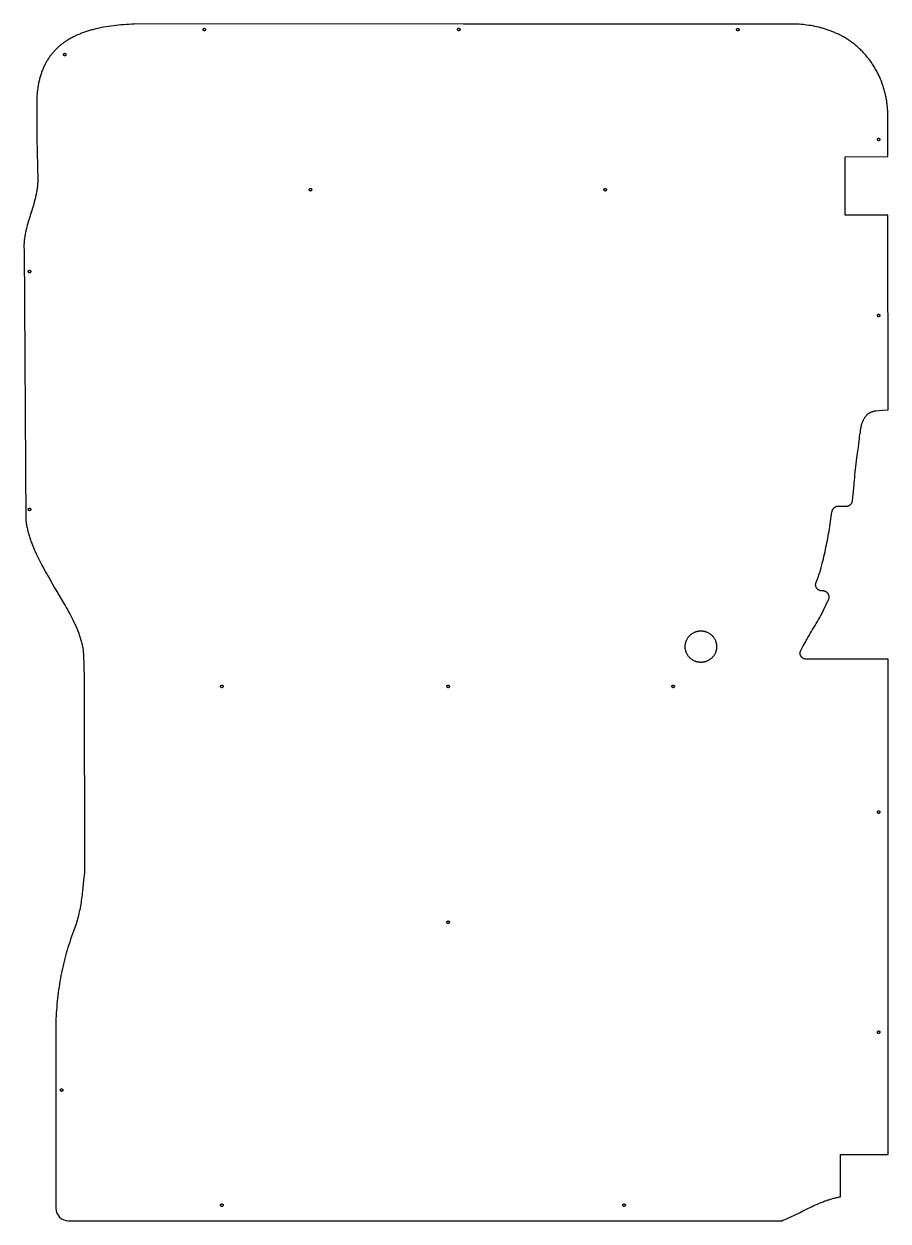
# Model space of a CAD drawing. Extents: x 0 to 5593, y -8541 to 1390.
# Drawn here: x 4159 to 5534, y -2861 to -957 of the extents above; entities that cross this region are included whole.
import ezdxf

# ---------------------------------------------------------------- set-up
doc = ezdxf.new("R2010")
doc.units = 0
doc.layers.add('Default Layer', color=1, linetype='CONTINUOUS')

msp = doc.modelspace()

# ---------------------------------------------------------------- linework, layer by layer
at = {"layer": 'Default Layer'}
msp.add_lwpolyline([(5468, -1723.7), (5468.4, -1723.7), (5469.3, -1723.6), (5469.8, -1723.4), (5470.4, -1723.3), (5470.9, -1723.1), (5471.5, -1722.8), (5472, -1722.6), (5472.5, -1722.3), (5473, -1722), (5473.4, -1721.6), (5474, -1721.2), (5474.5, -1720.6), (5475, -1720.1), (5475.5, -1719.5), (5475.9, -1718.9), (5476.2, -1718.2), (5476.5, -1717.5), (5476.8, -1716.9), (5476.9, -1716.4), (5477, -1716), (5477.8, -1708.7), (5478.5, -1701.3), (5479.2, -1694.1), (5479.6, -1690.6), (5479.8, -1687.3), (5480.2, -1682.9), (5480.7, -1678.4), (5481.1, -1673.9), (5481.6, -1669.5), (5482.1, -1665), (5482.6, -1660.5), (5483.7, -1651.6), (5484.8, -1642.7), (5485.9, -1633.7), (5487, -1624.8), (5488.1, -1615.9), (5488.3, -1614.5), (5488.5, -1613.1), (5488.9, -1610.4), (5489.4, -1607.6), (5489.6, -1606.3), (5489.8, -1604.9), (5489.9, -1603.6), (5490.1, -1602.3), (5490.3, -1601), (5490.5, -1599.6), (5490.8, -1598.3), (5491, -1597), (5491.3, -1595.6), (5491.7, -1594.3), (5492.1, -1592.9), (5492.5, -1591.6), (5492.9, -1590.3), (5493.4, -1589), (5493.9, -1587.8), (5494.5, -1586.5), (5495.1, -1585.3), (5495.8, -1584.1), (5496.5, -1583), (5496.8, -1582.4), (5497.2, -1581.9), (5497.6, -1581.3), (5498, -1580.8), (5498.4, -1580.3), (5498.8, -1579.8), (5499.3, -1579.3), (5499.7, -1578.8), (5500.2, -1578.3), (5500.7, -1577.9), (5501.2, -1577.4), (5501.7, -1577), (5502.2, -1576.6), (5502.8, -1576.2), (5503.3, -1575.8), (5503.9, -1575.5), (5504.5, -1575.1), (5505.1, -1574.8), (5505.7, -1574.5), (5506.3, -1574.2), (5507, -1573.9), (5507.6, -1573.6), (5508.3, -1573.4), (5509, -1573.1), (5509.7, -1572.9), (5510.4, -1572.8), (5511.2, -1572.6), (5511.9, -1572.4), (5512.7, -1572.3), (5513.5, -1572.2), (5525.1, -1570.8), (5533.7, -1570.2), (5533.6, -1261), (5465.2, -1260.9), (5465.2, -1168.2), (5533.4, -1167.5), (5533.6, -1096), (5532.2, -1084.5), (5532, -1082.8), (5531.8, -1081), (5531.5, -1079.2), (5531.2, -1077.5), (5530.9, -1075.7), (5530.6, -1073.9), (5530.3, -1072.2), (5529.9, -1070.4), (5529.5, -1068.7), (5529.1, -1066.9), (5528.7, -1065.2), (5528.2, -1063.4), (5527.7, -1061.7), (5527.2, -1060), (5526.7, -1058.3), (5526.2, -1056.6), (5525.6, -1054.8), (5525, -1053.1), (5524.4, -1051.4), (5523.8, -1049.8), (5523.2, -1048.1), (5522.5, -1046.4), (5521.8, -1044.7), (5521.1, -1043.1), (5520.4, -1041.4), (5519.6, -1039.8), (5518.9, -1038.2), (5518.1, -1036.5), (5517.3, -1034.9), (5516.4, -1033.3), (5515.6, -1031.7), (5514.7, -1030.2), (5513.8, -1028.6), (5512.9, -1027), (5512, -1025.5), (5511.1, -1024), (5510.1, -1022.4), (5509.1, -1020.9), (5508.1, -1019.4), (5507.1, -1017.9), (5506.1, -1016.5), (5505, -1015), (5503.9, -1013.6), (5502.9, -1012.1), (5501.7, -1010.7), (5500.6, -1009.3), (5499.5, -1007.9), (5498.3, -1006.6), (5497.1, -1005.2), (5495.9, -1003.9), (5494.7, -1002.6), (5493.5, -1001.2), (5492.3, -1000), (5491, -998.7), (5489.7, -997.4), (5488.4, -996.2), (5487.1, -995), (5485.8, -993.8), (5484.4, -992.6), (5483.1, -991.4), (5481.7, -990.3), (5480.3, -989.1), (5478.9, -988), (5477.5, -986.9), (5476.2, -986), (5475, -985.1), (5473.7, -984.2), (5472.4, -983.3), (5471.1, -982.4), (5469.7, -981.5), (5468.4, -980.7), (5467.1, -979.9), (5465.7, -979), (5464.4, -978.2), (5463, -977.4), (5461.6, -976.7), (5460.3, -975.9), (5458.9, -975.2), (5457.5, -974.5), (5456.1, -973.7), (5454.6, -973.1), (5453.2, -972.4), (5451.8, -971.7), (5450.3, -971.1), (5448.9, -970.4), (5447.4, -969.8), (5446, -969.2), (5444.5, -968.6), (5443, -968), (5441.5, -967.5), (5440.1, -966.9), (5438.6, -966.4), (5437.1, -965.9), (5435.6, -965.4), (5434.1, -964.9), (5432.5, -964.4), (5431, -964), (5429.5, -963.5), (5428, -963.1), (5426.4, -962.7), (5424.9, -962.3), (5423.4, -961.9), (5420.3, -961.2), (5417.2, -960.5), (5414.1, -959.9), (5410.9, -959.4), (5407.8, -958.9), (5404.7, -958.4), (5401.5, -958), (5398.4, -957.7), (5395.3, -957.5), (5392.1, -957.3), (5389, -957.1), (5385.8, -957), (5382.7, -957), (4858.4, -956.8), (4334.2, -956.7), (4334.2, -957.1), (4329.8, -957.2), (4325.5, -957.4), (4321.3, -957.7), (4317.2, -958), (4313.1, -958.3), (4309, -958.7), (4305, -959.1), (4301.1, -959.6), (4297.2, -960.1), (4293.4, -960.6), (4289.6, -961.2), (4285.9, -961.8), (4282.2, -962.5), (4278.6, -963.3), (4275.1, -964.1), (4273.4, -964.5), (4271.6, -964.9), (4269.9, -965.3), (4268.2, -965.8), (4266.5, -966.2), (4264.9, -966.7), (4263.2, -967.2), (4261.6, -967.7), (4259.9, -968.2), (4258.3, -968.7), (4256.7, -969.2), (4255.1, -969.8), (4253.6, -970.3), (4252, -970.9), (4250.5, -971.5), (4249, -972.1), (4247.5, -972.7), (4246, -973.3), (4244.5, -973.9), (4243.1, -974.6), (4241.6, -975.2), (4240.2, -975.9), (4238.8, -976.6), (4237.4, -977.3), (4236, -978), (4234.6, -978.7), (4233.3, -979.5), (4231.9, -980.2), (4230.6, -981), (4229.3, -981.8), (4228, -982.6), (4226.8, -983.4), (4225.5, -984.2), (4224.3, -985), (4223.1, -985.9), (4221.8, -986.7), (4220.7, -987.6), (4219.5, -988.5), (4218.3, -989.4), (4217.2, -990.3), (4216.1, -991.3), (4214.9, -992.2), (4213.8, -993.2), (4212.8, -994.1), (4211.7, -995.1), (4210.7, -996.1), (4209.6, -997.2), (4208.6, -998.2), (4207.6, -999.2), (4206.6, -1000.3), (4205.7, -1001.4), (4204.7, -1002.5), (4203.8, -1003.6), (4202.9, -1004.7), (4202, -1005.9), (4201.1, -1007), (4200.2, -1008.2), (4199.4, -1009.4), (4198.6, -1010.6), (4197.7, -1011.8), (4196.9, -1013), (4196.2, -1014.2), (4195.4, -1015.5), (4194.6, -1016.8), (4193.9, -1018.1), (4193.2, -1019.4), (4192.5, -1020.7), (4191.8, -1022), (4191.2, -1023.4), (4190.5, -1024.8), (4189.9, -1026.1), (4189.3, -1027.6), (4188.7, -1029), (4188.1, -1030.4), (4187.5, -1031.9), (4187, -1033.3), (4186.5, -1034.8), (4186, -1036.3), (4185.5, -1037.8), (4185, -1039.3), (4184.6, -1040.9), (4184.1, -1042.5), (4183.7, -1044), (4183.3, -1045.6), (4182.9, -1047.3), (4182.5, -1048.9), (4182.2, -1050.5), (4181.8, -1052.2), (4181.5, -1053.9), (4181.2, -1055.6), (4181, -1057.3), (4180.7, -1059), (4180.4, -1060.8), (4180.2, -1062.5), (4180, -1064.3), (4179.8, -1066.1), (4179.7, -1068), (4179.5, -1069.8), (4179.5, -1138.6), (4180.7, -1205.4), (4180.8, -1205.4), (4180.8, -1207.2), (4180.7, -1208.9), (4180.6, -1210.7), (4180.5, -1212.4), (4180.3, -1214.2), (4180.2, -1215.9), (4179.9, -1217.6), (4179.7, -1219.4), (4179.4, -1221.1), (4179.2, -1222.8), (4178.9, -1224.5), (4178.5, -1226.2), (4178.2, -1227.9), (4177.8, -1229.7), (4177.4, -1231.4), (4177, -1233), (4176.6, -1234.7), (4176.2, -1236.4), (4175.2, -1239.8), (4174.3, -1243.2), (4173.3, -1246.5), (4172.3, -1249.9), (4171.2, -1253.2), (4169.1, -1259.9), (4168.1, -1263.3), (4167, -1266.6), (4166, -1270), (4165, -1273.3), (4164.1, -1276.7), (4163.2, -1280.1), (4162.8, -1281.8), (4162.3, -1283.5), (4161.9, -1285.2), (4161.6, -1286.9), (4161.2, -1288.6), (4160.9, -1290.3), (4160.6, -1292), (4160.3, -1293.7), (4160, -1295.4), (4159.8, -1297.2), (4159.5, -1298.9), (4159.3, -1300.6), (4159.2, -1302.4), (4159, -1304.1), (4158.9, -1305.9), (4158.8, -1307.7), (4158.8, -1309.4), (4158.8, -1311.2), (4158.8, -1313), (4158.9, -1314.8), (4161.8, -1747.5), (4161.8, -1747.5), (4162.1, -1749.3), (4162.4, -1751.1), (4162.7, -1752.9), (4163.1, -1754.7), (4163.4, -1756.5), (4163.8, -1758.2), (4164.2, -1760), (4164.6, -1761.8), (4165.1, -1763.5), (4165.5, -1765.3), (4166, -1767), (4166.5, -1768.8), (4167, -1770.5), (4167.5, -1772.3), (4168.1, -1774), (4168.7, -1775.7), (4169.2, -1777.4), (4169.8, -1779.1), (4170.5, -1780.8), (4171.1, -1782.5), (4171.7, -1784.2), (4172.4, -1785.9), (4173.8, -1789.3), (4175.2, -1792.6), (4176.6, -1796), (4178.1, -1799.3), (4179.7, -1802.6), (4181.3, -1805.9), (4182.9, -1809.1), (4184.6, -1812.4), (4186.3, -1815.6), (4188, -1818.8), (4189.7, -1822), (4191.5, -1825.2), (4193.3, -1828.4), (4195, -1831.5), (4196.8, -1834.7), (4200.5, -1841), (4207.6, -1853.4), (4209.5, -1856.5), (4211.3, -1859.6), (4215, -1865.9), (4218.7, -1872.2), (4222.5, -1878.6), (4224.3, -1881.8), (4226.2, -1885), (4228, -1888.2), (4229.8, -1891.5), (4231.6, -1894.7), (4233.3, -1898), (4235, -1901.3), (4236.7, -1904.6), (4238.3, -1907.9), (4239.9, -1911.2), (4240.6, -1912.9), (4241.4, -1914.6), (4242.1, -1916.2), (4242.8, -1917.9), (4243.5, -1919.6), (4244.2, -1921.3), (4244.9, -1923), (4245.5, -1924.7), (4246.2, -1926.4), (4246.8, -1928.1), (4247.3, -1929.8), (4247.9, -1931.6), (4248.5, -1933.3), (4249, -1935), (4249.5, -1936.8), (4250, -1938.5), (4250.4, -1940.2), (4250.8, -1942), (4251.2, -1943.7), (4251.6, -1945.5), (4252, -1947.3), (4252.3, -1949), (4252.6, -1950.8), (4252.9, -1952.6), (4253.1, -1954.4), (4253.3, -1956.2), (4253.5, -1958), (4253.6, -1959.8), (4254.8, -1996.7), (4254.9, -2306.6), (4254.9, -2306.8), (4253.8, -2318.5), (4253.2, -2324.3), (4252.6, -2330.2), (4251.9, -2336.1), (4251.6, -2339.1), (4251.2, -2342), (4250.8, -2345), (4250.4, -2347.9), (4250, -2350.8), (4249.6, -2353.8), (4249.1, -2356.7), (4248.6, -2359.6), (4248, -2362.6), (4247.5, -2365.5), (4246.9, -2368.4), (4246.3, -2371.3), (4245.6, -2374.2), (4244.9, -2377), (4244.2, -2379.9), (4243.4, -2382.7), (4242.6, -2385.6), (4241.7, -2388.4), (4240.8, -2391.2), (4239.9, -2394), (4238.9, -2396.8), (4237.8, -2399.6), (4236.2, -2403.9), (4234.6, -2408.2), (4233.1, -2412.5), (4231.6, -2416.9), (4230.1, -2421.2), (4228.8, -2425.6), (4227.4, -2430), (4226.1, -2434.4), (4224.9, -2438.9), (4223.7, -2443.3), (4222.6, -2447.7), (4221.5, -2452.2), (4220.5, -2456.7), (4219.5, -2461.2), (4218.6, -2465.7), (4217.7, -2470.2), (4216.8, -2474.7), (4216, -2479.2), (4215.3, -2483.8), (4214.6, -2488.3), (4213.9, -2492.9), (4213.3, -2497.4), (4212.8, -2502), (4212.3, -2506.6), (4211.8, -2511.2), (4211.3, -2515.7), (4211, -2520.3), (4210.6, -2524.9), (4210.3, -2529.5), (4210.1, -2534.1), (4209.8, -2538.7), (4209.7, -2543.3), (4209.7, -2840.4, 0.414214), (4229.7, -2860.4), (4409, -2860.4), (4886.2, -2860.4), (5363.3, -2860.4), (5363.4, -2860.7), (5366.4, -2859.5), (5369.4, -2858.3), (5372.3, -2857), (5375.2, -2855.7), (5378.1, -2854.4), (5381, -2853), (5383.9, -2851.7), (5386.8, -2850.3), (5392.6, -2847.4), (5398.3, -2844.6), (5404, -2841.7), (5406.9, -2840.3), (5409.8, -2838.9), (5412.7, -2837.6), (5415.6, -2836.2), (5418.5, -2834.9), (5421.4, -2833.6), (5424.4, -2832.3), (5427.3, -2831.1), (5430.3, -2830), (5433.3, -2828.8), (5436.3, -2827.8), (5437.8, -2827.2), (5439.3, -2826.7), (5440.9, -2826.3), (5442.4, -2825.8), (5444, -2825.3), (5445.5, -2824.9), (5447.1, -2824.5), (5448.6, -2824.1), (5450.2, -2823.7), (5451.8, -2823.3), (5453.4, -2823), (5455, -2822.6), (5456.6, -2822.3), (5458.2, -2822.1), (5458.2, -2755), (5533.7, -2755), (5533.7, -2361.1), (5533.7, -1967.1), (5469.9, -1967), (5404.6, -1967), (5403.8, -1967), (5403.1, -1967), (5402.4, -1966.9), (5401.7, -1966.8), (5401, -1966.6), (5400.4, -1966.5), (5399.8, -1966.3), (5399.2, -1966), (5398.7, -1965.7), (5398.2, -1965.4), (5397.7, -1965.1), (5397.2, -1964.7), (5396.7, -1964.4), (5396.3, -1964), (5396, -1963.5), (5395.6, -1963.1), (5395.3, -1962.6), (5395, -1962.1), (5394.7, -1961.6), (5394.5, -1961.1), (5394.3, -1960.6), (5394.1, -1960), (5394, -1959.5), (5393.9, -1958.9), (5393.9, -1958.4), (5393.8, -1957.8), (5393.8, -1957.2), (5393.9, -1956.6), (5394, -1956), (5394.1, -1955.4), (5394.2, -1954.9), (5394.4, -1954.3), (5398, -1947.1), (5402.7, -1938.9), (5402.8, -1939), (5403.6, -1937.3), (5404.5, -1935.7), (5406.2, -1932.5), (5408.1, -1929.3), (5409.9, -1926.1), (5411.8, -1923), (5413.7, -1919.8), (5417.5, -1913.5), (5419.4, -1910.3), (5421.2, -1907.2), (5423.1, -1904), (5424.9, -1900.8), (5426.7, -1897.6), (5427.6, -1896), (5428.4, -1894.4), (5429.3, -1892.7), (5430.1, -1891.1), (5430.9, -1889.5), (5431.7, -1887.8), (5434.9, -1881), (5438.1, -1874.1), (5438.4, -1873.6), (5438.7, -1873.1), (5438.9, -1872.7), (5439.1, -1872.3), (5439.4, -1871.6), (5439.6, -1871), (5439.7, -1870.3), (5439.8, -1869.9), (5439.8, -1869.4), (5439.9, -1868.9), (5439.9, -1868.4), (5439.9, -1867.8), (5439.8, -1867), (5439.7, -1866.3), (5439.5, -1865.5), (5439.3, -1865), (5439.1, -1864.4), (5438.8, -1863.8), (5438.5, -1863.3), (5438.2, -1862.8), (5437.8, -1862.3), (5437.4, -1861.8), (5437, -1861.3), (5436.5, -1860.9), (5436, -1860.5), (5435.5, -1860.1), (5435, -1859.8), (5434.5, -1859.5), (5433.9, -1859.2), (5433.3, -1859), (5432.7, -1858.8), (5432.4, -1858.7), (5432, -1858.6), (5431.6, -1858.5), (5431.1, -1858.5), (5428.7, -1858.5), (5426.9, -1858.5), (5426.1, -1858.3), (5425.6, -1858.2), (5425, -1858), (5424.5, -1857.7), (5423.9, -1857.5), (5423.4, -1857.2), (5422.9, -1856.9), (5422.4, -1856.5), (5422, -1856.2), (5421.5, -1855.7), (5421, -1855.2), (5420.6, -1854.7), (5420.2, -1854.1), (5419.8, -1853.6), (5419.5, -1853), (5419.2, -1852.3), (5419, -1851.7), (5418.8, -1851), (5418.7, -1850.3), (5418.6, -1849.5), (5418.5, -1849.1), (5418.5, -1848.6), (5418.5, -1848), (5418.6, -1847.3), (5418.7, -1846.7), (5418.8, -1846.1), (5418.8, -1846.1), (5419.9, -1843.5), (5420.9, -1840.8), (5421.9, -1838.2), (5422.9, -1835.5), (5423.8, -1832.9), (5424.7, -1830.4), (5425.5, -1827.9), (5425.8, -1826.7), (5426.2, -1825.5), (5427.3, -1821.5), (5428.3, -1817.6), (5429.1, -1814.4), (5429.9, -1811.1), (5430.8, -1807.4), (5431.7, -1803.7), (5432.6, -1799.9), (5433.4, -1796.2), (5434.2, -1792.6), (5434.9, -1789), (5435.7, -1785.4), (5436.4, -1781.7), (5437.1, -1778.1), (5437.8, -1774.5), (5438.4, -1770.8), (5439.1, -1767.2), (5439.8, -1763.4), (5440.4, -1759.5), (5441, -1755.7), (5441.6, -1751.9), (5442.2, -1748), (5442.8, -1744.2), (5443.4, -1740.3), (5443.9, -1736.5), (5444.6, -1731.7), (5444.7, -1731.3), (5444.8, -1730.9), (5444.9, -1730.5), (5445.1, -1730.1), (5445.3, -1729.7), (5445.5, -1729.3), (5445.7, -1728.9), (5445.9, -1728.6), (5446.1, -1728.2), (5446.4, -1727.9), (5446.6, -1727.5), (5446.9, -1727.2), (5447.2, -1726.9), (5447.5, -1726.6), (5447.8, -1726.3), (5448.1, -1726), (5448.4, -1725.7), (5448.8, -1725.5), (5449.1, -1725.2), (5449.5, -1725), (5449.8, -1724.8), (5450.2, -1724.6), (5450.6, -1724.4), (5451, -1724.3), (5451.4, -1724.1), (5451.8, -1724), (5452.2, -1723.9), (5452.6, -1723.8), (5453.1, -1723.7), (5453.5, -1723.7), (5453.9, -1723.7), (5454.4, -1723.7), (5454.7, -1723.7), (5465.8, -1723.7), (5468, -1723.7)], format="xyb", close=True, dxfattribs=at)
for points in [[(4445.8, -967.6), (4445.5, -967.5), (4445.3, -967.5), (4445.2, -967.5), (4445, -967.4), (4444.8, -967.3), (4444.6, -967.2), (4444.5, -967.1), (4444.3, -967), (4444.2, -966.8), (4444.1, -966.7), (4444, -966.5), (4443.9, -966.3), (4443.8, -966.1), (4443.8, -966), (4443.8, -965.8), (4443.8, -965.6), (4443.8, -965.3), (4443.8, -965.2), (4443.8, -965), (4443.9, -964.8), (4444, -964.6), (4444.1, -964.4), (4444.2, -964.3), (4444.3, -964.1), (4444.5, -964), (4444.6, -963.9), (4444.8, -963.8), (4445, -963.7), (4445.2, -963.6), (4445.3, -963.6), (4445.5, -963.6), (4445.8, -963.6), (4446, -963.6), (4446.2, -963.6), (4446.3, -963.6), (4446.5, -963.7), (4446.7, -963.8), (4446.9, -963.9), (4447, -964), (4447.2, -964.1), (4447.3, -964.3), (4447.4, -964.4), (4447.5, -964.6), (4447.6, -964.8), (4447.7, -965), (4447.7, -965.2), (4447.7, -965.3), (4447.8, -965.6), (4447.7, -965.8), (4447.7, -966), (4447.7, -966.1), (4447.6, -966.3), (4447.5, -966.5), (4447.4, -966.7), (4447.3, -966.8), (4447.2, -967), (4447, -967.1), (4446.9, -967.2), (4446.7, -967.3), (4446.5, -967.4), (4446.3, -967.5), (4446.2, -967.5), (4446, -967.5), (4445.8, -967.6)], [(4850.7, -967.5), (4850.5, -967.5), (4850.3, -967.4), (4850.1, -967.4), (4849.9, -967.3), (4849.8, -967.2), (4849.6, -967.1), (4849.5, -967), (4849.3, -966.9), (4849.2, -966.8), (4849.1, -966.6), (4849, -966.4), (4848.9, -966.3), (4848.8, -966.1), (4848.8, -965.9), (4848.7, -965.7), (4848.7, -965.5), (4848.7, -965.3), (4848.8, -965.1), (4848.8, -964.9), (4848.9, -964.7), (4849, -964.5), (4849.1, -964.4), (4849.2, -964.2), (4849.3, -964.1), (4849.5, -963.9), (4849.6, -963.8), (4849.8, -963.7), (4849.9, -963.6), (4850.1, -963.6), (4850.3, -963.5), (4850.5, -963.5), (4850.7, -963.5), (4850.9, -963.5), (4851.1, -963.5), (4851.3, -963.6), (4851.5, -963.6), (4851.7, -963.7), (4851.8, -963.8), (4852, -963.9), (4852.1, -964.1), (4852.3, -964.2), (4852.4, -964.4), (4852.5, -964.5), (4852.6, -964.7), (4852.6, -964.9), (4852.7, -965.1), (4852.7, -965.3), (4852.7, -965.5), (4852.7, -965.7), (4852.7, -965.9), (4852.6, -966.1), (4852.6, -966.3), (4852.5, -966.4), (4852.4, -966.6), (4852.3, -966.8), (4852.1, -966.9), (4852, -967), (4851.8, -967.1), (4851.7, -967.2), (4851.5, -967.3), (4851.3, -967.4), (4851.1, -967.4), (4850.9, -967.5), (4850.7, -967.5)], [(5294.7, -967.7), (5294.5, -967.7), (5294.3, -967.6), (5294.1, -967.6), (5293.9, -967.5), (5293.8, -967.4), (5293.6, -967.3), (5293.5, -967.2), (5293.3, -967.1), (5293.2, -967), (5293.1, -966.8), (5293, -966.6), (5292.9, -966.5), (5292.8, -966.3), (5292.8, -966.1), (5292.7, -965.9), (5292.7, -965.7), (5292.7, -965.5), (5292.8, -965.3), (5292.8, -965.1), (5292.9, -964.9), (5293, -964.7), (5293.1, -964.6), (5293.2, -964.4), (5293.3, -964.3), (5293.5, -964.1), (5293.6, -964), (5293.8, -963.9), (5293.9, -963.8), (5294.1, -963.8), (5294.3, -963.7), (5294.5, -963.7), (5294.7, -963.7), (5294.9, -963.7), (5295.1, -963.7), (5295.3, -963.8), (5295.5, -963.8), (5295.7, -963.9), (5295.8, -964), (5296, -964.1), (5296.1, -964.3), (5296.3, -964.4), (5296.4, -964.6), (5296.5, -964.7), (5296.6, -964.9), (5296.6, -965.1), (5296.7, -965.3), (5296.7, -965.5), (5296.7, -965.7), (5296.7, -965.9), (5296.7, -966.1), (5296.6, -966.3), (5296.6, -966.5), (5296.5, -966.6), (5296.4, -966.8), (5296.3, -967), (5296.1, -967.1), (5296, -967.2), (5295.8, -967.3), (5295.7, -967.4), (5295.5, -967.5), (5295.3, -967.6), (5295.1, -967.6), (5294.9, -967.7), (5294.7, -967.7)], [(4223.7, -1007.4), (4223.5, -1007.4), (4223.3, -1007.4), (4223.1, -1007.3), (4222.9, -1007.2), (4222.8, -1007.2), (4222.6, -1007.1), (4222.5, -1006.9), (4222.3, -1006.8), (4222.2, -1006.7), (4222.1, -1006.5), (4222, -1006.4), (4221.9, -1006.2), (4221.8, -1006), (4221.8, -1005.8), (4221.7, -1005.6), (4221.7, -1005.4), (4221.7, -1005.2), (4221.8, -1005), (4221.8, -1004.8), (4221.9, -1004.6), (4222, -1004.4), (4222.1, -1004.3), (4222.2, -1004.1), (4222.3, -1004), (4222.5, -1003.9), (4222.6, -1003.7), (4222.8, -1003.6), (4222.9, -1003.6), (4223.1, -1003.5), (4223.3, -1003.4), (4223.5, -1003.4), (4223.7, -1003.4), (4223.9, -1003.4), (4224.1, -1003.4), (4224.3, -1003.5), (4224.5, -1003.6), (4224.7, -1003.6), (4224.8, -1003.7), (4225, -1003.9), (4225.1, -1004), (4225.3, -1004.1), (4225.4, -1004.3), (4225.5, -1004.4), (4225.6, -1004.6), (4225.6, -1004.8), (4225.7, -1005), (4225.7, -1005.2), (4225.7, -1005.4), (4225.7, -1005.6), (4225.7, -1005.8), (4225.6, -1006), (4225.6, -1006.2), (4225.5, -1006.4), (4225.4, -1006.5), (4225.3, -1006.7), (4225.1, -1006.8), (4225, -1006.9), (4224.8, -1007.1), (4224.7, -1007.2), (4224.5, -1007.2), (4224.3, -1007.3), (4224.1, -1007.4), (4223.9, -1007.4), (4223.7, -1007.4)], [(5518.7, -1142.4), (5518.5, -1142.4), (5518.3, -1142.4), (5518.1, -1142.3), (5517.9, -1142.2), (5517.8, -1142.2), (5517.6, -1142.1), (5517.5, -1141.9), (5517.3, -1141.8), (5517.2, -1141.7), (5517.1, -1141.5), (5517, -1141.4), (5516.9, -1141.2), (5516.8, -1141), (5516.8, -1140.8), (5516.7, -1140.6), (5516.7, -1140.4), (5516.7, -1140.2), (5516.8, -1140), (5516.8, -1139.8), (5516.9, -1139.6), (5517, -1139.4), (5517.1, -1139.3), (5517.2, -1139.1), (5517.3, -1139), (5517.5, -1138.9), (5517.6, -1138.7), (5517.8, -1138.6), (5517.9, -1138.6), (5518.1, -1138.5), (5518.3, -1138.4), (5518.5, -1138.4), (5518.7, -1138.4), (5518.9, -1138.4), (5519.1, -1138.4), (5519.3, -1138.5), (5519.5, -1138.6), (5519.7, -1138.6), (5519.8, -1138.7), (5520, -1138.9), (5520.1, -1139), (5520.3, -1139.1), (5520.4, -1139.3), (5520.5, -1139.4), (5520.6, -1139.6), (5520.6, -1139.8), (5520.7, -1140), (5520.7, -1140.2), (5520.7, -1140.4), (5520.7, -1140.6), (5520.7, -1140.8), (5520.6, -1141), (5520.6, -1141.2), (5520.5, -1141.4), (5520.4, -1141.5), (5520.3, -1141.7), (5520.1, -1141.8), (5520, -1141.9), (5519.8, -1142.1), (5519.7, -1142.2), (5519.5, -1142.2), (5519.3, -1142.3), (5519.1, -1142.4), (5518.9, -1142.4), (5518.7, -1142.4)], [(4614.7, -1222.4), (4614.5, -1222.4), (4614.3, -1222.3), (4614.1, -1222.3), (4613.9, -1222.2), (4613.7, -1222.1), (4613.6, -1222), (4613.4, -1221.9), (4613.3, -1221.8), (4613.2, -1221.6), (4613, -1221.5), (4612.9, -1221.3), (4612.9, -1221.1), (4612.8, -1221), (4612.7, -1220.8), (4612.7, -1220.6), (4612.7, -1220.4), (4612.7, -1220.2), (4612.7, -1220), (4612.8, -1219.8), (4612.9, -1219.6), (4612.9, -1219.4), (4613, -1219.2), (4613.2, -1219.1), (4613.3, -1219), (4613.4, -1218.8), (4613.6, -1218.7), (4613.7, -1218.6), (4613.9, -1218.5), (4614.1, -1218.5), (4614.3, -1218.4), (4614.5, -1218.4), (4614.7, -1218.4), (4614.9, -1218.4), (4615.1, -1218.4), (4615.3, -1218.5), (4615.5, -1218.5), (4615.7, -1218.6), (4615.8, -1218.7), (4616, -1218.8), (4616.1, -1219), (4616.2, -1219.1), (4616.4, -1219.2), (4616.5, -1219.4), (4616.5, -1219.6), (4616.6, -1219.8), (4616.7, -1220), (4616.7, -1220.2), (4616.7, -1220.4), (4616.7, -1220.6), (4616.7, -1220.8), (4616.6, -1221), (4616.5, -1221.1), (4616.5, -1221.3), (4616.4, -1221.5), (4616.2, -1221.6), (4616.1, -1221.8), (4616, -1221.9), (4615.8, -1222), (4615.7, -1222.1), (4615.5, -1222.2), (4615.3, -1222.3), (4615.1, -1222.3), (4614.9, -1222.4), (4614.7, -1222.4)], [(5083.7, -1222.4), (5083.5, -1222.4), (5083.3, -1222.3), (5083.1, -1222.3), (5083, -1222.2), (5082.8, -1222.1), (5082.6, -1222), (5082.5, -1221.9), (5082.3, -1221.8), (5082.2, -1221.6), (5082.1, -1221.5), (5082, -1221.3), (5081.9, -1221.1), (5081.8, -1221), (5081.8, -1220.8), (5081.7, -1220.6), (5081.7, -1220.4), (5081.7, -1220.2), (5081.8, -1220), (5081.8, -1219.8), (5081.9, -1219.6), (5082, -1219.4), (5082.1, -1219.2), (5082.2, -1219.1), (5082.3, -1218.9), (5082.5, -1218.8), (5082.6, -1218.7), (5082.8, -1218.6), (5083, -1218.5), (5083.1, -1218.5), (5083.3, -1218.4), (5083.5, -1218.4), (5083.7, -1218.4), (5083.9, -1218.4), (5084.1, -1218.4), (5084.3, -1218.5), (5084.5, -1218.5), (5084.7, -1218.6), (5084.9, -1218.7), (5085, -1218.8), (5085.2, -1218.9), (5085.3, -1219.1), (5085.4, -1219.2), (5085.5, -1219.4), (5085.6, -1219.6), (5085.6, -1219.8), (5085.7, -1220), (5085.7, -1220.2), (5085.7, -1220.4), (5085.7, -1220.6), (5085.7, -1220.8), (5085.6, -1221), (5085.6, -1221.1), (5085.5, -1221.3), (5085.4, -1221.5), (5085.3, -1221.6), (5085.2, -1221.8), (5085, -1221.9), (5084.9, -1222), (5084.7, -1222.1), (5084.5, -1222.2), (5084.3, -1222.3), (5084.1, -1222.3), (5083.9, -1222.4), (5083.7, -1222.4)], [(4167.6, -1352.5), (4167.4, -1352.5), (4167.2, -1352.5), (4167, -1352.4), (4166.9, -1352.3), (4166.7, -1352.3), (4166.5, -1352.2), (4166.4, -1352), (4166.2, -1351.9), (4166.1, -1351.8), (4166, -1351.6), (4165.9, -1351.5), (4165.8, -1351.3), (4165.7, -1351.1), (4165.7, -1350.9), (4165.6, -1350.7), (4165.6, -1350.5), (4165.6, -1350.3), (4165.7, -1350.1), (4165.7, -1349.9), (4165.8, -1349.7), (4165.9, -1349.5), (4166, -1349.4), (4166.1, -1349.2), (4166.2, -1349.1), (4166.4, -1349), (4166.5, -1348.8), (4166.7, -1348.7), (4166.9, -1348.7), (4167, -1348.6), (4167.2, -1348.5), (4167.4, -1348.5), (4167.6, -1348.5), (4167.8, -1348.5), (4168, -1348.5), (4168.2, -1348.6), (4168.4, -1348.7), (4168.6, -1348.7), (4168.8, -1348.8), (4168.9, -1349), (4169, -1349.1), (4169.2, -1349.2), (4169.3, -1349.4), (4169.4, -1349.5), (4169.5, -1349.7), (4169.5, -1349.9), (4169.6, -1350.1), (4169.6, -1350.3), (4169.6, -1350.5), (4169.6, -1350.7), (4169.6, -1350.9), (4169.5, -1351.1), (4169.5, -1351.3), (4169.4, -1351.5), (4169.3, -1351.6), (4169.2, -1351.8), (4169, -1351.9), (4168.9, -1352), (4168.8, -1352.2), (4168.6, -1352.3), (4168.4, -1352.3), (4168.2, -1352.4), (4168, -1352.5), (4167.8, -1352.5), (4167.6, -1352.5)], [(5518.7, -1422.4), (5518.5, -1422.4), (5518.3, -1422.4), (5518.1, -1422.3), (5517.9, -1422.2), (5517.8, -1422.2), (5517.6, -1422.1), (5517.5, -1421.9), (5517.3, -1421.8), (5517.2, -1421.7), (5517.1, -1421.5), (5517, -1421.4), (5516.9, -1421.2), (5516.8, -1421), (5516.8, -1420.8), (5516.7, -1420.6), (5516.7, -1420.4), (5516.7, -1420.2), (5516.8, -1420), (5516.8, -1419.8), (5516.9, -1419.6), (5517, -1419.4), (5517.1, -1419.3), (5517.2, -1419.1), (5517.3, -1419), (5517.5, -1418.9), (5517.6, -1418.7), (5517.8, -1418.6), (5517.9, -1418.6), (5518.1, -1418.5), (5518.3, -1418.4), (5518.5, -1418.4), (5518.7, -1418.4), (5518.9, -1418.4), (5519.1, -1418.4), (5519.3, -1418.5), (5519.5, -1418.6), (5519.7, -1418.6), (5519.8, -1418.7), (5520, -1418.9), (5520.1, -1419), (5520.3, -1419.1), (5520.4, -1419.3), (5520.5, -1419.4), (5520.6, -1419.6), (5520.6, -1419.8), (5520.7, -1420), (5520.7, -1420.2), (5520.7, -1420.4), (5520.7, -1420.6), (5520.7, -1420.8), (5520.6, -1421), (5520.6, -1421.2), (5520.5, -1421.4), (5520.4, -1421.5), (5520.3, -1421.7), (5520.1, -1421.8), (5520, -1421.9), (5519.8, -1422.1), (5519.7, -1422.2), (5519.5, -1422.2), (5519.3, -1422.3), (5519.1, -1422.4), (5518.9, -1422.4), (5518.7, -1422.4)], [(4167.7, -1730.9), (4167.5, -1730.9), (4167.3, -1730.8), (4167.1, -1730.8), (4166.9, -1730.7), (4166.8, -1730.6), (4166.6, -1730.5), (4166.4, -1730.4), (4166.3, -1730.3), (4166.2, -1730.1), (4166.1, -1730), (4166, -1729.8), (4165.9, -1729.6), (4165.8, -1729.5), (4165.8, -1729.3), (4165.7, -1729.1), (4165.7, -1728.9), (4165.7, -1728.7), (4165.8, -1728.5), (4165.8, -1728.3), (4165.9, -1728.1), (4166, -1727.9), (4166.1, -1727.7), (4166.2, -1727.6), (4166.3, -1727.5), (4166.4, -1727.3), (4166.6, -1727.2), (4166.8, -1727.1), (4166.9, -1727), (4167.1, -1727), (4167.3, -1726.9), (4167.5, -1726.9), (4167.7, -1726.9), (4167.9, -1726.9), (4168.1, -1726.9), (4168.3, -1727), (4168.5, -1727), (4168.7, -1727.1), (4168.8, -1727.2), (4169, -1727.3), (4169.1, -1727.5), (4169.3, -1727.6), (4169.4, -1727.7), (4169.5, -1727.9), (4169.6, -1728.1), (4169.6, -1728.3), (4169.7, -1728.5), (4169.7, -1728.7), (4169.7, -1728.9), (4169.7, -1729.1), (4169.7, -1729.3), (4169.6, -1729.5), (4169.6, -1729.6), (4169.5, -1729.8), (4169.4, -1730), (4169.3, -1730.1), (4169.1, -1730.3), (4169, -1730.4), (4168.8, -1730.5), (4168.7, -1730.6), (4168.5, -1730.7), (4168.3, -1730.8), (4168.1, -1730.8), (4167.9, -1730.9), (4167.7, -1730.9)], [(5235.9, -1972.1), (5235.2, -1972.1), (5234.6, -1972.1), (5234, -1972), (5233.3, -1972), (5232.7, -1971.9), (5232.1, -1971.8), (5231.5, -1971.7), (5230.8, -1971.6), (5230.2, -1971.5), (5229.6, -1971.3), (5229, -1971.2), (5228.4, -1971), (5227.9, -1970.8), (5227.3, -1970.6), (5226.7, -1970.4), (5226.1, -1970.1), (5225, -1969.6), (5224, -1969.1), (5222.9, -1968.5), (5221.9, -1967.8), (5220.9, -1967.1), (5220, -1966.4), (5219.1, -1965.6), (5218.2, -1964.8), (5217.4, -1963.9), (5216.6, -1963), (5215.8, -1962.1), (5215.1, -1961.1), (5214.5, -1960.1), (5213.9, -1959), (5213.3, -1957.9), (5212.8, -1956.8), (5212.6, -1956.3), (5212.4, -1955.7), (5212.2, -1955.1), (5212, -1954.5), (5211.8, -1954), (5211.7, -1953.4), (5211.5, -1952.8), (5211.4, -1952.1), (5211.3, -1951.5), (5211.2, -1950.9), (5211.1, -1950.3), (5211, -1949.7), (5211, -1949), (5210.9, -1948.4), (5210.9, -1947.8), (5210.9, -1947.1), (5210.9, -1946.5), (5210.9, -1945.8), (5211, -1945.2), (5211, -1944.6), (5211.1, -1943.9), (5211.2, -1943.3), (5211.3, -1942.7), (5211.4, -1942.1), (5211.5, -1941.5), (5211.7, -1940.9), (5211.8, -1940.3), (5212, -1939.7), (5212.2, -1939.1), (5212.4, -1938.5), (5212.6, -1937.9), (5212.8, -1937.4), (5213.3, -1936.3), (5213.9, -1935.2), (5214.5, -1934.1), (5215.1, -1933.1), (5215.8, -1932.1), (5216.6, -1931.2), (5217.4, -1930.3), (5218.2, -1929.4), (5219.1, -1928.6), (5220, -1927.8), (5220.9, -1927.1), (5221.9, -1926.4), (5222.9, -1925.7), (5224, -1925.1), (5225, -1924.6), (5226.1, -1924.1), (5226.7, -1923.8), (5227.3, -1923.6), (5227.9, -1923.4), (5228.4, -1923.2), (5229, -1923.1), (5229.6, -1922.9), (5230.2, -1922.7), (5230.8, -1922.6), (5231.5, -1922.5), (5232.1, -1922.4), (5232.7, -1922.3), (5233.3, -1922.2), (5234, -1922.2), (5234.6, -1922.1), (5235.2, -1922.1), (5235.9, -1922.1), (5236.5, -1922.1), (5237.2, -1922.1), (5237.8, -1922.2), (5238.4, -1922.2), (5239.1, -1922.3), (5239.7, -1922.4), (5240.3, -1922.5), (5240.9, -1922.6), (5241.5, -1922.7), (5242.1, -1922.9), (5242.7, -1923.1), (5243.3, -1923.2), (5243.9, -1923.4), (5244.5, -1923.6), (5245, -1923.8), (5245.6, -1924.1), (5246.7, -1924.6), (5247.8, -1925.1), (5248.8, -1925.7), (5249.9, -1926.4), (5250.8, -1927.1), (5251.8, -1927.8), (5252.7, -1928.6), (5253.6, -1929.4), (5254.4, -1930.3), (5255.2, -1931.2), (5255.9, -1932.1), (5256.6, -1933.1), (5257.3, -1934.1), (5257.9, -1935.2), (5258.4, -1936.3), (5258.9, -1937.4), (5259.1, -1937.9), (5259.4, -1938.5), (5259.6, -1939.1), (5259.8, -1939.7), (5259.9, -1940.3), (5260.1, -1940.9), (5260.2, -1941.5), (5260.4, -1942.1), (5260.5, -1942.7), (5260.6, -1943.3), (5260.7, -1943.9), (5260.8, -1944.6), (5260.8, -1945.2), (5260.8, -1945.8), (5260.9, -1946.5), (5260.9, -1947.1), (5260.9, -1947.8), (5260.8, -1948.4), (5260.8, -1949), (5260.8, -1949.7), (5260.7, -1950.3), (5260.6, -1950.9), (5260.5, -1951.5), (5260.4, -1952.1), (5260.2, -1952.8), (5260.1, -1953.4), (5259.9, -1954), (5259.8, -1954.5), (5259.6, -1955.1), (5259.4, -1955.7), (5259.1, -1956.3), (5258.9, -1956.8), (5258.4, -1957.9), (5257.9, -1959), (5257.3, -1960.1), (5256.6, -1961.1), (5255.9, -1962.1), (5255.2, -1963), (5254.4, -1963.9), (5253.6, -1964.8), (5252.7, -1965.6), (5251.8, -1966.4), (5250.8, -1967.1), (5249.9, -1967.8), (5248.8, -1968.5), (5247.8, -1969.1), (5246.7, -1969.6), (5245.6, -1970.1), (5245, -1970.4), (5244.5, -1970.6), (5243.9, -1970.8), (5243.3, -1971), (5242.7, -1971.2), (5242.1, -1971.3), (5241.5, -1971.5), (5240.9, -1971.6), (5240.3, -1971.7), (5239.7, -1971.8), (5239.1, -1971.9), (5238.4, -1972), (5237.8, -1972), (5237.2, -1972.1), (5236.5, -1972.1), (5235.9, -1972.1)], [(4473.7, -2012.4), (4473.5, -2012.4), (4473.3, -2012.4), (4473.1, -2012.3), (4472.9, -2012.2), (4472.8, -2012.2), (4472.6, -2012.1), (4472.5, -2011.9), (4472.3, -2011.8), (4472.2, -2011.7), (4472.1, -2011.5), (4472, -2011.4), (4471.9, -2011.2), (4471.8, -2011), (4471.8, -2010.8), (4471.7, -2010.6), (4471.7, -2010.4), (4471.7, -2010.2), (4471.8, -2010), (4471.8, -2009.8), (4471.9, -2009.6), (4472, -2009.4), (4472.1, -2009.3), (4472.2, -2009.1), (4472.3, -2009), (4472.5, -2008.9), (4472.6, -2008.7), (4472.8, -2008.6), (4472.9, -2008.6), (4473.1, -2008.5), (4473.3, -2008.4), (4473.5, -2008.4), (4473.7, -2008.4), (4473.9, -2008.4), (4474.1, -2008.4), (4474.3, -2008.5), (4474.5, -2008.6), (4474.7, -2008.6), (4474.8, -2008.7), (4475, -2008.9), (4475.1, -2009), (4475.3, -2009.1), (4475.4, -2009.3), (4475.5, -2009.4), (4475.6, -2009.6), (4475.6, -2009.8), (4475.7, -2010), (4475.7, -2010.2), (4475.7, -2010.4), (4475.7, -2010.6), (4475.7, -2010.8), (4475.6, -2011), (4475.6, -2011.2), (4475.5, -2011.4), (4475.4, -2011.5), (4475.3, -2011.7), (4475.1, -2011.8), (4475, -2011.9), (4474.8, -2012.1), (4474.7, -2012.2), (4474.5, -2012.2), (4474.3, -2012.3), (4474.1, -2012.4), (4473.9, -2012.4), (4473.7, -2012.4)], [(4833.7, -2012.4), (4833.5, -2012.4), (4833.3, -2012.4), (4833.1, -2012.3), (4832.9, -2012.2), (4832.8, -2012.2), (4832.6, -2012.1), (4832.5, -2011.9), (4832.3, -2011.8), (4832.2, -2011.7), (4832.1, -2011.5), (4832, -2011.4), (4831.9, -2011.2), (4831.8, -2011), (4831.8, -2010.8), (4831.7, -2010.6), (4831.7, -2010.4), (4831.7, -2010.2), (4831.8, -2010), (4831.8, -2009.8), (4831.9, -2009.6), (4832, -2009.4), (4832.1, -2009.3), (4832.2, -2009.1), (4832.3, -2009), (4832.5, -2008.9), (4832.6, -2008.7), (4832.8, -2008.6), (4832.9, -2008.6), (4833.1, -2008.5), (4833.3, -2008.4), (4833.5, -2008.4), (4833.7, -2008.4), (4833.9, -2008.4), (4834.1, -2008.4), (4834.3, -2008.5), (4834.5, -2008.6), (4834.7, -2008.6), (4834.8, -2008.7), (4835, -2008.9), (4835.1, -2009), (4835.3, -2009.1), (4835.4, -2009.3), (4835.5, -2009.4), (4835.6, -2009.6), (4835.6, -2009.8), (4835.7, -2010), (4835.7, -2010.2), (4835.7, -2010.4), (4835.7, -2010.6), (4835.7, -2010.8), (4835.6, -2011), (4835.6, -2011.2), (4835.5, -2011.4), (4835.4, -2011.5), (4835.3, -2011.7), (4835.1, -2011.8), (4835, -2011.9), (4834.8, -2012.1), (4834.7, -2012.2), (4834.5, -2012.2), (4834.3, -2012.3), (4834.1, -2012.4), (4833.9, -2012.4), (4833.7, -2012.4)], [(5191.7, -2012.4), (5191.5, -2012.4), (5191.3, -2012.4), (5191.1, -2012.3), (5190.9, -2012.2), (5190.8, -2012.2), (5190.6, -2012.1), (5190.5, -2011.9), (5190.3, -2011.8), (5190.2, -2011.7), (5190.1, -2011.5), (5190, -2011.4), (5189.9, -2011.2), (5189.8, -2011), (5189.8, -2010.8), (5189.7, -2010.6), (5189.7, -2010.4), (5189.7, -2010.2), (5189.8, -2010), (5189.8, -2009.8), (5189.9, -2009.6), (5190, -2009.4), (5190.1, -2009.3), (5190.2, -2009.1), (5190.3, -2009), (5190.5, -2008.9), (5190.6, -2008.7), (5190.8, -2008.6), (5190.9, -2008.6), (5191.1, -2008.5), (5191.3, -2008.4), (5191.5, -2008.4), (5191.7, -2008.4), (5191.9, -2008.4), (5192.1, -2008.4), (5192.3, -2008.5), (5192.5, -2008.6), (5192.7, -2008.6), (5192.8, -2008.7), (5193, -2008.9), (5193.1, -2009), (5193.3, -2009.1), (5193.4, -2009.3), (5193.5, -2009.4), (5193.6, -2009.6), (5193.6, -2009.8), (5193.7, -2010), (5193.7, -2010.2), (5193.7, -2010.4), (5193.7, -2010.6), (5193.7, -2010.8), (5193.6, -2011), (5193.6, -2011.2), (5193.5, -2011.4), (5193.4, -2011.5), (5193.3, -2011.7), (5193.1, -2011.8), (5193, -2011.9), (5192.8, -2012.1), (5192.7, -2012.2), (5192.5, -2012.2), (5192.3, -2012.3), (5192.1, -2012.4), (5191.9, -2012.4), (5191.7, -2012.4)], [(5518.7, -2212.4), (5518.5, -2212.4), (5518.3, -2212.4), (5518.1, -2212.3), (5517.9, -2212.2), (5517.8, -2212.2), (5517.6, -2212.1), (5517.5, -2211.9), (5517.3, -2211.8), (5517.2, -2211.7), (5517.1, -2211.5), (5517, -2211.4), (5516.9, -2211.2), (5516.8, -2211), (5516.8, -2210.8), (5516.7, -2210.6), (5516.7, -2210.4), (5516.7, -2210.2), (5516.8, -2210), (5516.8, -2209.8), (5516.9, -2209.6), (5517, -2209.4), (5517.1, -2209.3), (5517.2, -2209.1), (5517.3, -2209), (5517.5, -2208.9), (5517.6, -2208.7), (5517.8, -2208.6), (5517.9, -2208.6), (5518.1, -2208.5), (5518.3, -2208.4), (5518.5, -2208.4), (5518.7, -2208.4), (5518.9, -2208.4), (5519.1, -2208.4), (5519.3, -2208.5), (5519.5, -2208.6), (5519.7, -2208.6), (5519.8, -2208.7), (5520, -2208.9), (5520.1, -2209), (5520.3, -2209.1), (5520.4, -2209.3), (5520.5, -2209.4), (5520.6, -2209.6), (5520.6, -2209.8), (5520.7, -2210), (5520.7, -2210.2), (5520.7, -2210.4), (5520.7, -2210.6), (5520.7, -2210.8), (5520.6, -2211), (5520.6, -2211.2), (5520.5, -2211.4), (5520.4, -2211.5), (5520.3, -2211.7), (5520.1, -2211.8), (5520, -2211.9), (5519.8, -2212.1), (5519.7, -2212.2), (5519.5, -2212.2), (5519.3, -2212.3), (5519.1, -2212.4), (5518.9, -2212.4), (5518.7, -2212.4)], [(4833.7, -2387.4), (4833.5, -2387.4), (4833.3, -2387.4), (4833.1, -2387.3), (4832.9, -2387.2), (4832.8, -2387.2), (4832.6, -2387.1), (4832.5, -2386.9), (4832.3, -2386.8), (4832.2, -2386.7), (4832.1, -2386.5), (4832, -2386.4), (4831.9, -2386.2), (4831.8, -2386), (4831.8, -2385.8), (4831.7, -2385.6), (4831.7, -2385.4), (4831.7, -2385.2), (4831.8, -2385), (4831.8, -2384.8), (4831.9, -2384.6), (4832, -2384.4), (4832.1, -2384.3), (4832.2, -2384.1), (4832.3, -2384), (4832.5, -2383.9), (4832.6, -2383.7), (4832.8, -2383.6), (4832.9, -2383.6), (4833.1, -2383.5), (4833.3, -2383.4), (4833.5, -2383.4), (4833.7, -2383.4), (4833.9, -2383.4), (4834.1, -2383.4), (4834.3, -2383.5), (4834.5, -2383.6), (4834.7, -2383.6), (4834.8, -2383.7), (4835, -2383.9), (4835.1, -2384), (4835.3, -2384.1), (4835.4, -2384.3), (4835.5, -2384.4), (4835.6, -2384.6), (4835.6, -2384.8), (4835.7, -2385), (4835.7, -2385.2), (4835.7, -2385.4), (4835.7, -2385.6), (4835.7, -2385.8), (4835.6, -2386), (4835.6, -2386.2), (4835.5, -2386.4), (4835.4, -2386.5), (4835.3, -2386.7), (4835.1, -2386.8), (4835, -2386.9), (4834.8, -2387.1), (4834.7, -2387.2), (4834.5, -2387.2), (4834.3, -2387.3), (4834.1, -2387.4), (4833.9, -2387.4), (4833.7, -2387.4)], [(5518.7, -2562.4), (5518.5, -2562.4), (5518.3, -2562.4), (5518.1, -2562.3), (5517.9, -2562.2), (5517.8, -2562.2), (5517.6, -2562.1), (5517.5, -2561.9), (5517.3, -2561.8), (5517.2, -2561.7), (5517.1, -2561.5), (5517, -2561.4), (5516.9, -2561.2), (5516.8, -2561), (5516.8, -2560.8), (5516.7, -2560.6), (5516.7, -2560.4), (5516.7, -2560.2), (5516.8, -2560), (5516.8, -2559.8), (5516.9, -2559.6), (5517, -2559.4), (5517.1, -2559.3), (5517.2, -2559.1), (5517.3, -2559), (5517.5, -2558.9), (5517.6, -2558.7), (5517.8, -2558.6), (5517.9, -2558.6), (5518.1, -2558.5), (5518.3, -2558.4), (5518.5, -2558.4), (5518.7, -2558.4), (5518.9, -2558.4), (5519.1, -2558.4), (5519.3, -2558.5), (5519.5, -2558.6), (5519.7, -2558.6), (5519.8, -2558.7), (5520, -2558.9), (5520.1, -2559), (5520.3, -2559.1), (5520.4, -2559.3), (5520.5, -2559.4), (5520.6, -2559.6), (5520.6, -2559.8), (5520.7, -2560), (5520.7, -2560.2), (5520.7, -2560.4), (5520.7, -2560.6), (5520.7, -2560.8), (5520.6, -2561), (5520.6, -2561.2), (5520.5, -2561.4), (5520.4, -2561.5), (5520.3, -2561.7), (5520.1, -2561.8), (5520, -2561.9), (5519.8, -2562.1), (5519.7, -2562.2), (5519.5, -2562.2), (5519.3, -2562.3), (5519.1, -2562.4), (5518.9, -2562.4), (5518.7, -2562.4)], [(4218.7, -2654.4), (4218.5, -2654.4), (4218.3, -2654.4), (4218.1, -2654.3), (4217.9, -2654.2), (4217.8, -2654.2), (4217.6, -2654.1), (4217.5, -2653.9), (4217.3, -2653.8), (4217.2, -2653.7), (4217.1, -2653.5), (4217, -2653.4), (4216.9, -2653.2), (4216.8, -2653), (4216.8, -2652.8), (4216.7, -2652.6), (4216.7, -2652.4), (4216.7, -2652.2), (4216.8, -2652), (4216.8, -2651.8), (4216.9, -2651.6), (4217, -2651.4), (4217.1, -2651.3), (4217.2, -2651.1), (4217.3, -2651), (4217.5, -2650.9), (4217.6, -2650.7), (4217.8, -2650.6), (4217.9, -2650.6), (4218.1, -2650.5), (4218.3, -2650.4), (4218.5, -2650.4), (4218.7, -2650.4), (4218.9, -2650.4), (4219.1, -2650.4), (4219.3, -2650.5), (4219.5, -2650.6), (4219.7, -2650.6), (4219.8, -2650.7), (4220, -2650.9), (4220.1, -2651), (4220.3, -2651.1), (4220.4, -2651.3), (4220.5, -2651.4), (4220.6, -2651.6), (4220.6, -2651.8), (4220.7, -2652), (4220.7, -2652.2), (4220.7, -2652.4), (4220.7, -2652.6), (4220.7, -2652.8), (4220.6, -2653), (4220.6, -2653.2), (4220.5, -2653.4), (4220.4, -2653.5), (4220.3, -2653.7), (4220.1, -2653.8), (4220, -2653.9), (4219.8, -2654.1), (4219.7, -2654.2), (4219.5, -2654.2), (4219.3, -2654.3), (4219.1, -2654.4), (4218.9, -2654.4), (4218.7, -2654.4)], [(4473.7, -2837.4), (4473.5, -2837.4), (4473.3, -2837.4), (4473.1, -2837.3), (4472.9, -2837.2), (4472.8, -2837.2), (4472.6, -2837.1), (4472.5, -2836.9), (4472.3, -2836.8), (4472.2, -2836.7), (4472.1, -2836.5), (4472, -2836.4), (4471.9, -2836.2), (4471.8, -2836), (4471.8, -2835.8), (4471.7, -2835.6), (4471.7, -2835.4), (4471.7, -2835.2), (4471.8, -2835), (4471.8, -2834.8), (4471.9, -2834.6), (4472, -2834.4), (4472.1, -2834.3), (4472.2, -2834.1), (4472.3, -2834), (4472.5, -2833.9), (4472.6, -2833.7), (4472.8, -2833.6), (4472.9, -2833.6), (4473.1, -2833.5), (4473.3, -2833.4), (4473.5, -2833.4), (4473.7, -2833.4), (4473.9, -2833.4), (4474.1, -2833.4), (4474.3, -2833.5), (4474.5, -2833.6), (4474.7, -2833.6), (4474.8, -2833.7), (4475, -2833.9), (4475.1, -2834), (4475.3, -2834.1), (4475.4, -2834.3), (4475.5, -2834.4), (4475.6, -2834.6), (4475.6, -2834.8), (4475.7, -2835), (4475.7, -2835.2), (4475.7, -2835.4), (4475.7, -2835.6), (4475.7, -2835.8), (4475.6, -2836), (4475.6, -2836.2), (4475.5, -2836.4), (4475.4, -2836.5), (4475.3, -2836.7), (4475.1, -2836.8), (4475, -2836.9), (4474.8, -2837.1), (4474.7, -2837.2), (4474.5, -2837.2), (4474.3, -2837.3), (4474.1, -2837.4), (4473.9, -2837.4), (4473.7, -2837.4)], [(5113.7, -2837.4), (5113.5, -2837.4), (5113.3, -2837.4), (5113.1, -2837.3), (5112.9, -2837.2), (5112.8, -2837.2), (5112.6, -2837.1), (5112.5, -2836.9), (5112.3, -2836.8), (5112.2, -2836.7), (5112.1, -2836.5), (5112, -2836.4), (5111.9, -2836.2), (5111.8, -2836), (5111.8, -2835.8), (5111.7, -2835.6), (5111.7, -2835.4), (5111.7, -2835.2), (5111.8, -2835), (5111.8, -2834.8), (5111.9, -2834.6), (5112, -2834.4), (5112.1, -2834.3), (5112.2, -2834.1), (5112.3, -2834), (5112.5, -2833.9), (5112.6, -2833.7), (5112.8, -2833.6), (5112.9, -2833.6), (5113.1, -2833.5), (5113.3, -2833.4), (5113.5, -2833.4), (5113.7, -2833.4), (5113.9, -2833.4), (5114.1, -2833.4), (5114.3, -2833.5), (5114.5, -2833.6), (5114.7, -2833.6), (5114.8, -2833.7), (5115, -2833.9), (5115.1, -2834), (5115.3, -2834.1), (5115.4, -2834.3), (5115.5, -2834.4), (5115.6, -2834.6), (5115.6, -2834.8), (5115.7, -2835), (5115.7, -2835.2), (5115.7, -2835.4), (5115.7, -2835.6), (5115.7, -2835.8), (5115.6, -2836), (5115.6, -2836.2), (5115.5, -2836.4), (5115.4, -2836.5), (5115.3, -2836.7), (5115.1, -2836.8), (5115, -2836.9), (5114.8, -2837.1), (5114.7, -2837.2), (5114.5, -2837.2), (5114.3, -2837.3), (5114.1, -2837.4), (5113.9, -2837.4), (5113.7, -2837.4)]]:
    msp.add_lwpolyline(points, close=True, dxfattribs=at)
for points in [[(5454.1, -1723.7), (5454.1, -1723.7)], [(5439.6, -1870.9), (5439.6, -1870.9)]]:
    msp.add_lwpolyline(points, dxfattribs=at)

doc.saveas('drawing.dxf')
